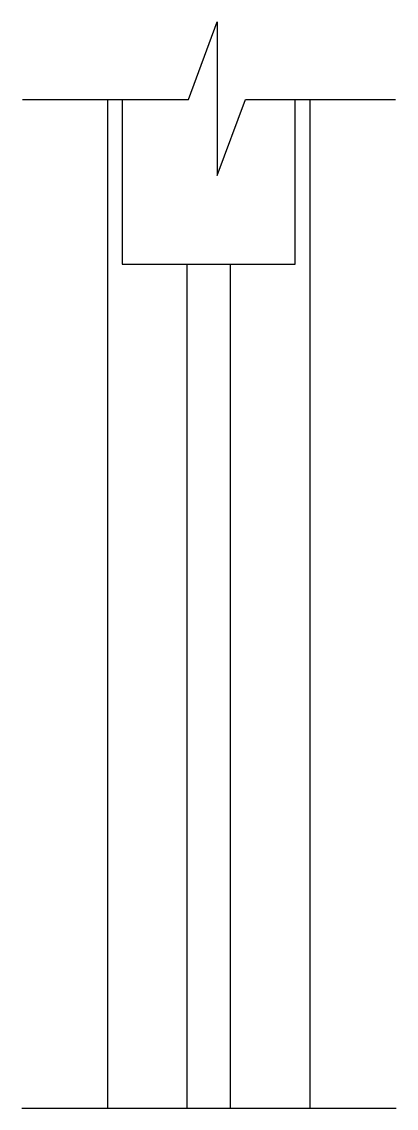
# Model space of a CAD drawing. Header units: metres. Extents: x 13439.1 to 13444.3, y 18474.7 to 18489.8.
import ezdxf

# ---------------------------------------------------------------- set-up
doc = ezdxf.new("R2010")
doc.units = ezdxf.units.M
doc.layers.add('PUB_DIM', color=90, linetype='Continuous')

msp = doc.modelspace()

# ---------------------------------------------------------------- linework, layer by layer
for points in [[(13440.53, 18488.71), (13440.53, 18486.43), (13442.93, 18486.43), (13442.93, 18488.71)], [(13439.14, 18474.73), (13444.33, 18474.73)]]:
    msp.add_lwpolyline(points)
at = {"layer": 'PUB_DIM'}
for p, q in [((13441.45, 18488.71), (13441.85, 18489.79)), ((13441.85, 18489.79), (13441.85, 18487.66)), ((13439.15, 18488.71), (13441.45, 18488.71)), ((13440.33, 18488.71), (13440.33, 18474.73)), ((13441.85, 18487.66), (13442.24, 18488.71)), ((13442.24, 18488.71), (13444.32, 18488.71)), ((13443.13, 18488.71), (13443.13, 18474.73)), ((13441.43, 18486.43), (13441.43, 18474.73)), ((13442.03, 18486.43), (13442.03, 18474.73))]:
    msp.add_line(p, q, dxfattribs=at)

doc.saveas('drawing.dxf')
